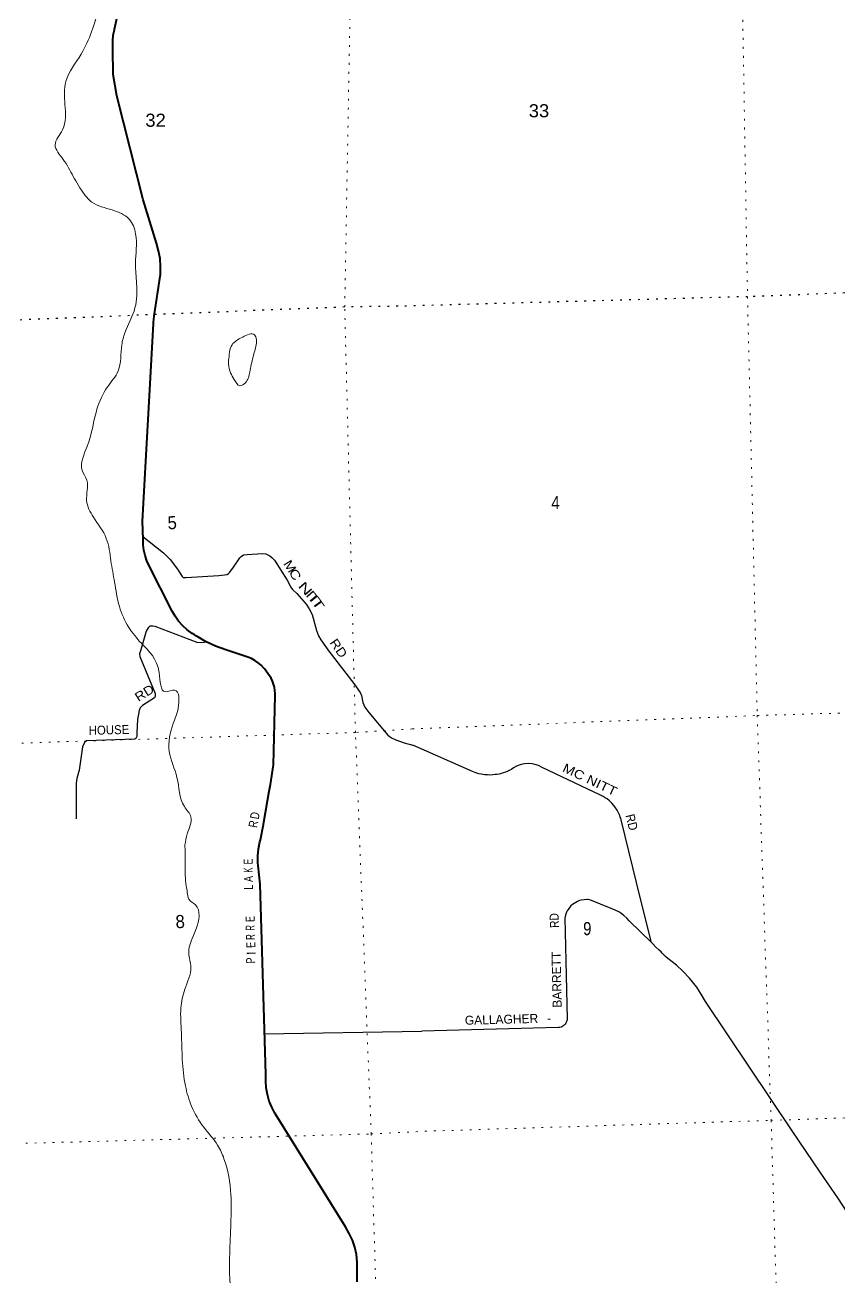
# Model space of a CAD drawing. Header units: feet. Extents: x 485078 to 733631, y 372822 to 564222.
# Drawn here: x 694246 to 705131, y 486560 to 503303 of the extents above; entities that cross this region are included whole.
import ezdxf
from ezdxf.enums import TextEntityAlignment as Align

# ---------------------------------------------------------------- set-up
doc = ezdxf.new("R2010")
doc.units = ezdxf.units.FT
doc.header["$LTSCALE"] = 80
doc.linetypes.add('DOTTED', pattern=[1.5, 0.3, -1.2])
for name, color, linetype, lineweight in [('26', 7, 'Continuous', 40), ('27', 7, 'Continuous', 25), ('29', 7, 'Continuous', 25), ('30', 7, 'Continuous', 25), ('39', 7, 'Continuous', 13), ('6', 7, 'DOTTED', 25), ('7', 7, 'DOTTED', 13)]:
    doc.layers.add(name, color=color, linetype=linetype, lineweight=lineweight)

msp = doc.modelspace()

# ---------------------------------------------------------------- linework, layer by layer
at = {"layer": '26'}
for points in [[(696055.89, 499968.86), (696059.35, 500074.9), (696051.7, 500180.73), (696033.03, 500285.17), (696003.55, 500387.09), (695824.88, 500964.51), (695472.24, 502356.61), (695423.74, 502639.52), (695422.38, 502983.82), (695419.68, 503017.58), (695419.39, 503092.43), (695426.94, 503166.9), (695442.22, 503240.17), (695443.69, 503245.51), (695496.96, 503488.37)], [(698689.68, 486495.74), (698689.73, 486708.45), (698688.15, 486759.62), (698677.14, 486859.27), (698655.78, 486957.23), (698624.29, 487052.42), (698583.03, 487143.79), (698532.44, 487230.35), (697593.9, 488739.4), (697587.85, 488749.36), (697545.44, 488829.5), (697511.65, 488913.62), (697486.83, 489000.82), (697471.26, 489090.14), (697465.11, 489180.59), (697468.45, 489271.19), (697392.56, 491815.31), (697364.29, 492062.88), (697361.38, 492096.81), (697360.02, 492191.3), (697368.54, 492285.43), (697386.86, 492378.14), (697394.52, 492407.53), (697434.45, 492609.73), (697438.38, 492643.71), (697510.23, 493057.63), (697530.07, 493146.98), (697569.2, 493409.37), (697589.26, 494338.29), (697590, 494360.79), (697587.97, 494404.1), (697581.43, 494446.97), (697570.45, 494488.92), (697555.13, 494529.49), (697535.67, 494568.23), (697447.56, 494692.93), (697440.36, 494701.65), (697404.21, 494740.13), (697364.24, 494774.62), (697320.88, 494804.74), (697274.61, 494830.17), (697225.93, 494850.62), (696932.81, 494947.58), (696794.01, 494995.63), (696658.95, 495058.76), (696556.22, 495120.61), (696531.22, 495135.66), (696506.22, 495150.72), (696479.72, 495166.68), (696414.31, 495214.69), (696354.27, 495269.27), (696300.27, 495329.83), (696252.89, 495395.71), (696212.66, 495466.17), (695897.86, 496086.58), (695874.6, 496138.03), (695850.71, 496207.33), (695834.19, 496278.74), (695825.24, 496351.49), (695823.93, 496424.77), (695816.2, 496667.42), (695964.87, 499308.64), (695966.35, 499334.89), (695967.88, 499358.64), (695971.5, 499414.71), (695985.54, 499497.88), (696044.51, 499880.93), (696055.89, 499968.86)]]:
    msp.add_lwpolyline(points, dxfattribs=at)
at = {"layer": '29'}
msp.add_line((697445.85, 489810.79), (699551.76, 489846.75), dxfattribs=at)
for points in [[(695822.73, 496462.59), (696098.38, 496244.72), (696189.2, 496153.84), (696284.14, 496025.78), (696346.06, 495926.64), (696359.48, 495916.31), (696399.73, 495914.25), (696837.31, 495943.16), (696948.77, 495955.56), (696968.38, 495967.95), (696985.92, 495984.47), (697035.46, 496050.57), (697117, 496178.62), (697134.54, 496195.15), (697166.53, 496215.8), (697217.1, 496224.06), (697423.51, 496236.45), (697467.89, 496230.26), (697518.45, 496203.41), (697548.39, 496182.75), (697584.5, 496145.58), (697752.73, 495877.07), (697801.23, 495786.19), (697824.97, 495753.14), (697881.73, 495699.44), (698005.57, 495559), (698047.89, 495494.96), (698084.01, 495418.55), (698145.93, 495207.87), (698171.74, 495135.58), (698203.72, 495079.82), (698306.93, 494931.11), (698641.3, 494497.37), (698727.99, 494377.57), (698747.62, 494336.26), (698765.15, 494241.26), (698790.96, 494181.35), (698843.58, 494109.07), (699099.53, 493807.52), (699145.98, 493770.33), (699202.73, 493741.42), (699318.32, 493704.25), (699430.65, 493673.73)], [(696679.13, 495049.33), (696612.33, 495040.89), (696550.33, 495046.33), (695984.39, 495257.95), (695956.67, 495264.56), (695917.38, 495261.53), (695893.33, 495242.2), (695867.39, 495196.98), (695792.69, 494947.45), (695777.85, 494891.78), (695781.58, 494858.23), (695986.47, 494362.43), (695984.61, 494327.55), (695979.02, 494306.51), (695815.52, 494203.97), (695787.16, 494172.3), (695772.26, 494135.03), (695748.32, 494017.42), (695741.39, 493843.21), (695739.7, 493786.52), (695727.56, 493762.24), (695712.66, 493751.06), (695068.16, 493732.42), (695042.09, 493710.05), (695016.02, 493650.46), (694972.24, 493339.37), (694937.77, 493225.43), (694928.81, 493165.84), (694928.41, 492688.48)], [(702622.06, 491034.04), (702477.87, 491618.77), (702218.06, 492673.85), (702211.84, 492694.62), (702206.39, 492711.32), (702198.36, 492733.8), (702191.62, 492749.22), (702184.56, 492765.27), (702174.61, 492784.22), (702164.66, 492801.89), (702155.35, 492817.62), (702143.16, 492835.61), (702134.49, 492848.46), (702120.85, 492866.6), (702093.25, 492897.75), (702060.19, 492928.91), (702030.34, 492952.67), (702005.62, 492970.02), (701976.74, 492988), (701922.34, 493014.5), (701855.9, 493042.12), (701162.62, 493372.91), (701110.94, 493398.92), (701063.44, 493414.98), (701029.42, 493421.41), (700976.14, 493425.9), (700926.71, 493422.69), (700879.21, 493413.06), (700838.76, 493398.92), (700808.59, 493386.08), (700779.07, 493367.45), (700752.1, 493348.82), (700727.87, 493336.14), (700701.87, 493323.93), (700672.34, 493311.73), (700641.21, 493301.77), (700615.85, 493294.07), (700586, 493286.36), (700553.59, 493280.9), (700531.12, 493278.01), (700503.2, 493274.8), (700452.16, 493272.87), (700430.02, 493273.84), (700396.96, 493277.05), (700368.39, 493280.58), (700347.85, 493283.79), (700314.79, 493290.86), (700275.31, 493301.78), (700230.38, 493318.8), (699430.65, 493673.73)], [(702622.06, 491034.04), (702323.82, 491325.14), (702292.84, 491359.97), (702252.99, 491396.4), (702214.5, 491426.09), (702184.82, 491444.55), (702138.31, 491467.82), (702086.3, 491488.31), (701797.53, 491603.48), (701778.82, 491606.46), (701757.16, 491607.66), (701722.68, 491606.06), (701684.58, 491599.64), (701662.93, 491593.22), (701634.86, 491582.78), (701610, 491569.95), (701587.94, 491556.7), (701566.39, 491539.75), (701546.14, 491521.9), (701532.51, 491506.65), (701517.27, 491487.39), (701508.3, 491474.41), (701498.02, 491457.9), (701488.05, 491437.79), (701473.12, 491398.16), (701463.49, 491358.03), (701469.1, 491171.84), (701495.23, 490014.42), (701494.31, 490001.19), (701491.24, 489988.03), (701488.39, 489977.73), (701483.57, 489965.01), (701476.78, 489953.83), (701467.14, 489940.23), (701456.51, 489928.5), (701448.62, 489921.71), (701437.45, 489914.03), (701425.39, 489907.45), (701414.44, 489902.63), (701399.98, 489898.46), (701381.25, 489895.81), (699551.77, 489846.75)], [(705230.33, 487440.75), (705123.07, 487604.42), (704879.5, 487962.62), (704506.78, 488514.46), (703344.99, 490243.45), (703302.71, 490318.1), (703228.01, 490434.45), (703130.21, 490556.97), (703044.73, 490651.75), (702957.71, 490730.35), (702901.3, 490776), (702841.62, 490820.31), (702811.2, 490847.66), (702768.08, 490890.81), (702751.05, 490907.28), (702726.02, 490931.36), (702679.24, 490977.4), (702639.58, 491016.12), (702622.06, 491034.04)]]:
    msp.add_lwpolyline(points, dxfattribs=at)
at = {"layer": '39'}
for points in [[(694718.58, 509668.98), (694722.98, 509651.7), (694787.91, 509329.21), (694801.09, 508955.19), (694855.9, 508739.49), (694918.2, 508534.35), (694888.36, 508204.5), (694862.79, 507870.84), (694869.26, 507401.23), (694562.45, 506920.08), (694592.31, 506573.33), (694620.83, 506214.35), (694590.39, 506001.96), (694622.34, 505511.51), (694618.09, 505087.89), (694746.51, 504931.03), (694930.66, 504791.48), (695076.9, 504641.7), (695229.77, 504411.26), (695298.49, 504022.13), (695268.49, 503730.76), (695135.93, 503212.82), (694996.9, 502915.32), (694793.03, 502547.32), (694780.21, 502238.69), (694746.79, 501900.53), (694648.8, 501700.55), (694755.06, 501505.98), (694891.54, 501278.67), (695040.94, 501037.91), (695140.01, 500934.09), (695411.26, 500829.83), (695639.02, 500706.91), (695725.21, 500509.19), (695723.5, 500112.05), (695738.55, 499847.52), (695716.67, 499520.14), (695581.62, 499188.43), (695540.34, 499024.05), (695491.23, 498676.91), (695351.3, 498466.47), (695208.47, 498164.7), (695082.15, 497679.52), (695009.91, 497347.29), (695072.12, 497215.06), (695069.35, 496943.46), (695161.07, 496719.71), (695333.06, 496437.67), (695394.71, 496137.28), (695443.22, 495854.38), (695508.38, 495527.85), (695633.71, 495247.24), (695801.69, 495035.88), (696040.69, 494644.18), (696124.27, 494385.53), (696246.5, 494408.62), (696294.61, 494168.23), (696227.48, 493959.86), (696175.83, 493586.24), (696278.48, 493241.56), (696377.71, 492850.1), (696464.49, 492713.18), (696414.66, 492485.52), (696384.46, 492339.99)], [(696974.85, 498871.78), (696994.66, 498986.33), (697041.23, 499057.83), (697136.94, 499119.93), (697221.68, 499161.16), (697302.21, 499169.74), (697337.73, 499115.02), (697336.73, 499025.83), (697295.33, 498863.47), (697252.2, 498660.49), (697193.39, 498519.43), (697118.74, 498478.77), (697043.13, 498561.63), (696995.45, 498652.13), (696966.7, 498765.98), (696974.85, 498871.78)], [(696384.46, 492339.99), (696388.56, 492125.49), (696397.84, 491820.13), (696416.61, 491703.69), (696437.93, 491613.73), (696525.3, 491537.62), (696533.59, 491213.96), (696436.44, 490892.48), (696465.41, 490703.69), (696382.91, 490409.37), (696330.42, 490157.25), (696337.15, 489825.41), (696349.41, 489467.54), (696391.73, 489115.42), (696474.09, 488842.53), (696635.77, 488563.97), (696821.62, 488323.23), (696906.89, 488141.65), (696999.07, 487660.66), (696999.62, 487330.5), (696984.7, 486916.41), (696983.41, 486547.65), (697016.28, 486290.2), (697055.66, 485954.12), (697026.7, 485715.48), (697129.36, 485619.97), (697198.44, 485544.85), (697267.02, 485514.27), (697460.77, 485490.73), (697532.86, 485434.01), (697561.73, 485318.14), (697550.57, 485193.94), (697682.04, 485019.02), (697652.02, 484905.92), (697611.1, 484806.38), (697653.99, 484693.33), (697703.51, 484570.51), (697761.4, 484478.56), (697764.62, 484422.02), (697755.93, 484289.86), (697678.59, 484082.94), (697691.2, 483968.18), (697765.58, 483871.07), (697781.21, 483845.62), (697830.68, 483759.27), (697863.2, 483686.14), (697952.98, 483567.62), (697987.58, 483529.06)], [(691129, 486962.6), (691142.84, 486828.85), (691133.62, 486635.15), (691161.29, 486478.34), (691198.18, 486367.66), (691281.2, 486275.42), (691382.66, 486109.39), (691456.45, 485989.47), (691530.25, 485878.79), (691640.93, 485749.65), (691779.29, 485592.84), (691926.88, 485472.93), (692074.46, 485316.13), (692240.49, 485205.44), (692388.07, 485140.87), (692554.11, 485057.85), (692701.69, 485002.51), (692858.5, 484956.39), (693089.09, 484901.05), (693319.69, 484836.48), (693541.07, 484790.36), (693753.22, 484735.02), (693910.03, 484652), (694122.18, 484587.43), (694297.43, 484495.19), (694380.45, 484347.61), (694454.24, 484218.47), (694537.26, 484098.56), (694666.39, 483932.53), (694675.62, 483831.07), (694740.18, 483748.05), (694832.42, 483563.57), (694860.09, 483342.2), (694906.21, 483176.17), (694933.89, 482954.79), (694961.56, 482751.87), (694980.01, 482604.28), (694998.45, 482521.27)]]:
    msp.add_spline(points, degree=3, dxfattribs=at)
at = {"layer": '6'}
for points in [[(729641.52, 500359.42), (725233.53, 500214.31), (719963.39, 500092.69), (714599.35, 499996.69), (709284.64, 499875.8), (703907.59, 499670.12), (699244.94, 499541.84)], [(699235.5, 499541.83), (698521.11, 499532.03), (693265.15, 499321.48), (688319.86, 499116.88)]]:
    msp.add_lwpolyline(points, dxfattribs=at)
at = {"layer": '7'}
for points in [[(703431.94, 516737.42), (703465.33, 515726.13), (703600.49, 510377.82), (703816.06, 505050.05), (703907.59, 499670.12), (704037.95, 494068.64), (704223.61, 488654.98), (704385.43, 483295.3), (704598.78, 477904.71), (704774.64, 472549.47), (704847.94, 470708.39)], [(698996.07, 484495.49), (698874.9, 488473.16), (698664.63, 493841.7), (698521.11, 499532.03), (698618.98, 504895.62), (698421.21, 510222.33), (698237.91, 515722.03), (698168.68, 516563.94)], [(699423.84, 493889.07), (704037.95, 494068.64), (709416.59, 494228.71), (714693.65, 494382.02), (720133.84, 494565.71)], [(699423.87, 493889.11), (698664.63, 493841.7), (693387.97, 493674.55), (690053.84, 493585.79)], [(699594.1, 488509.19), (704223.61, 488654.98), (709569.23, 488827.37), (714934.38, 489024.61), (720268.68, 489168.33)], [(691617.84, 488285.59), (693536.18, 488328.85), (698874.9, 488473.16), (699594.03, 488509.14)]]:
    msp.add_lwpolyline(points, dxfattribs=at)

# ---------------------------------------------------------------- texts
at = {"layer": '27'}
for s, rotation, width, p in [('D', 79.963, 0.8, (697370.46, 492674.89)), ('R', 79.963, 0.8, (697350.46, 492561.33)), ('E', 89.804, 0.7, (697288.2, 492078.35)), ('K', 89.682, 0.65, (697290.36, 491966.49)), ('A', 89.682, 0.75, (697293.69, 491842.91)), ('L', 89.682, 0.75, (697293.46, 491739.23)), ('E', 91.682, 0.75, (697317.53, 491309.13)), ('R', 89.682, 0.65, (697316.52, 491190.39)), ('R', 89.682, 0.65, (697320, 491068.42)), ('E', 91.682, 0.75, (697326.62, 490962.2)), ('I', 91.682, 0.95, (697330.28, 490870.3)), ('P', 91.682, 0.75, (697324.2, 490754.5))]:
    msp.add_text(s, height=120, rotation=rotation, dxfattribs=dict(at, width=width)).set_placement(p)
at = {"layer": '30'}
for s, rotation, width, p in [('M', 302.068, 1.2, (697737.85, 496032.65)), ('C', 302.068, 1.3, (697806.61, 495922.9)), ('N', 310.587, 1.55, (697949.4, 495727.17)), ('I', 311.406, 1.3, (698012.59, 495653.28)), ('T', 309.406, 1.85, (698061.69, 495596.45)), ('T', 305.458, 1.7, (698115.82, 495526.87))]:
    msp.add_text(s, height=120, rotation=rotation, dxfattribs=dict(at, width=width)).set_placement(p, align=Align.CENTER)
for s, rotation, width, p in [('RD', 304.762, 1.15, (698314.1, 495043.54)), ('RD', 32.094, 1.15, (695761.85, 494249.36)), ('HOUSE', 1.657, 0.95, (695099.6, 493808.37)), ('MC NITT', 334.492, 1.2, (701422.42, 493325.5)), ('RD', 283.834, 0.95, (702275.38, 492733.96)), ('RD', 91.726, 0.85, (701387.05, 491230.19))]:
    msp.add_text(s, height=120, rotation=rotation, dxfattribs=dict(at, width=width)).set_placement(p)
for s, rotation, p in [('BARRETT', 91.293, (701423.63, 490162.24)), ('GALLAGHER', 1.536, (700129.39, 489932.26)), ('-', 1.536, (701228.21, 489961.73))]:
    msp.add_text(s, height=120, rotation=rotation, dxfattribs=at).set_placement(p)
at = {"layer": '7'}
for s, width, p in [('32', 1.05, (695855.08, 501942.54)), ('33', 1.05, (700982.43, 502069.01)), ('4', 0.85, (701284.97, 496828.5)), ('9', 0.85, (701709.71, 491132.18))]:
    msp.add_text(s, height=175, dxfattribs=dict(at, width=width)).set_placement(p)
at = {"layer": '7', "width": 0.95}
for s, p in [('5', (696156.51, 496556.96)), ('8', (696263.54, 491223.13))]:
    msp.add_text(s, height=175, rotation=3.219, dxfattribs=at).set_placement(p)

doc.saveas('drawing.dxf')
